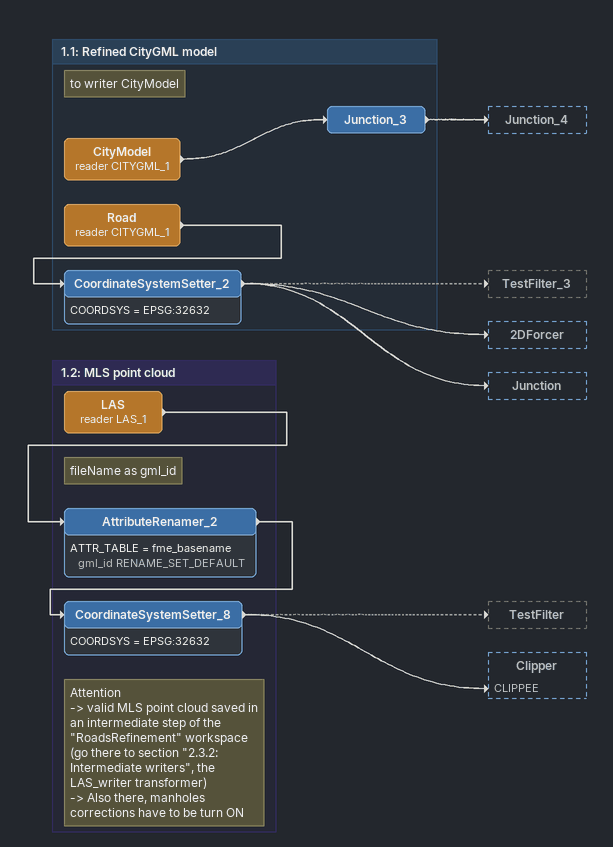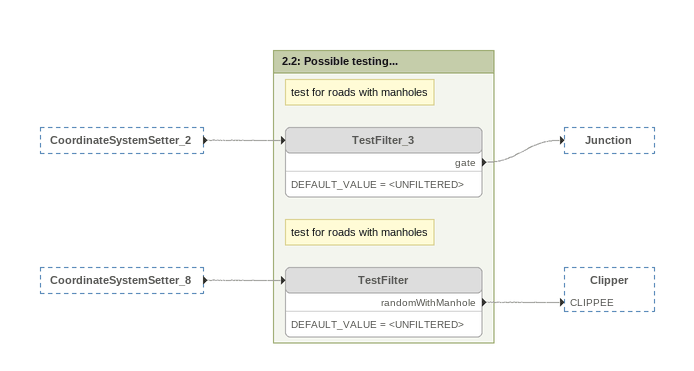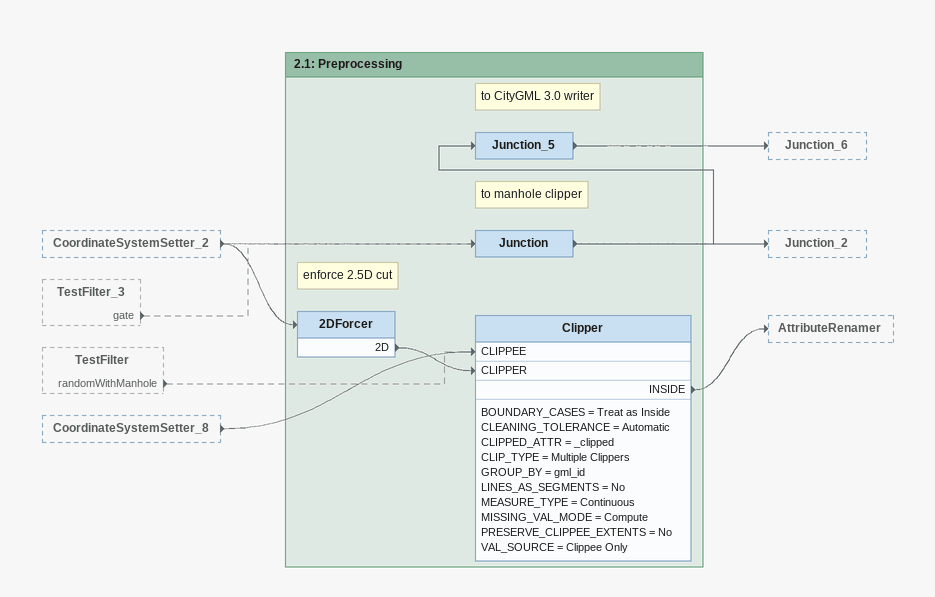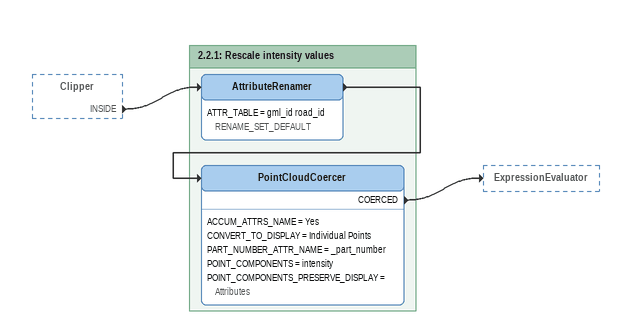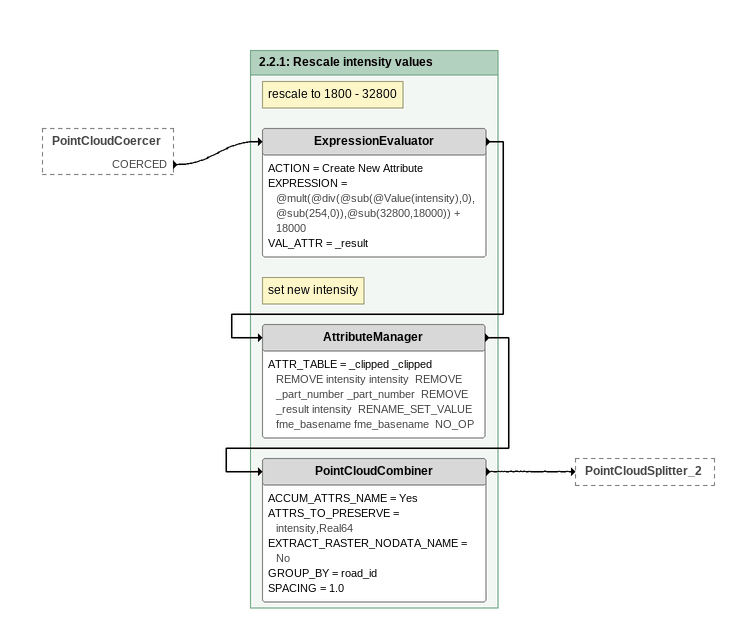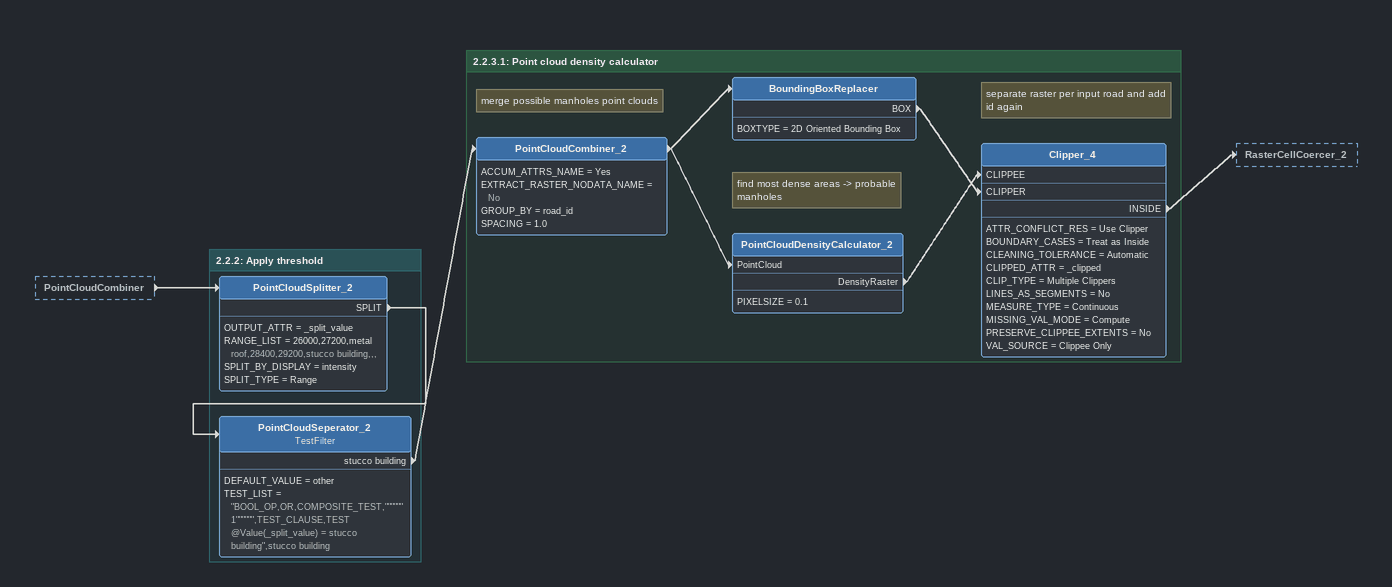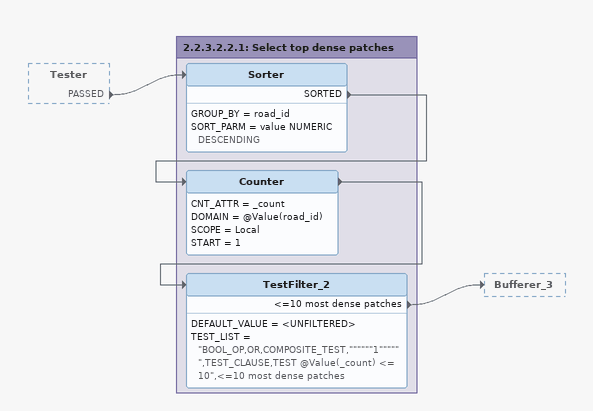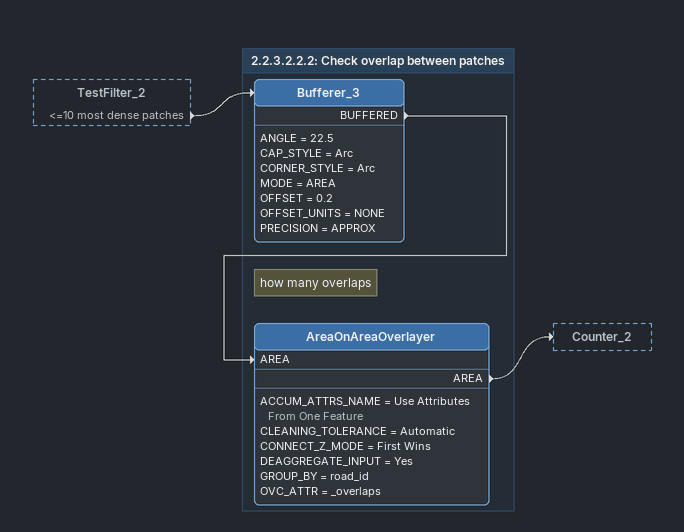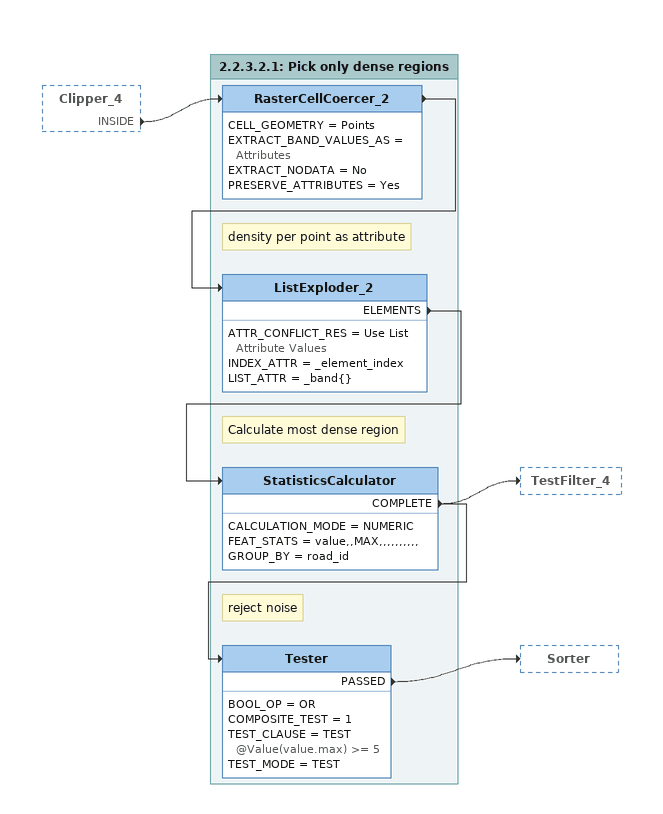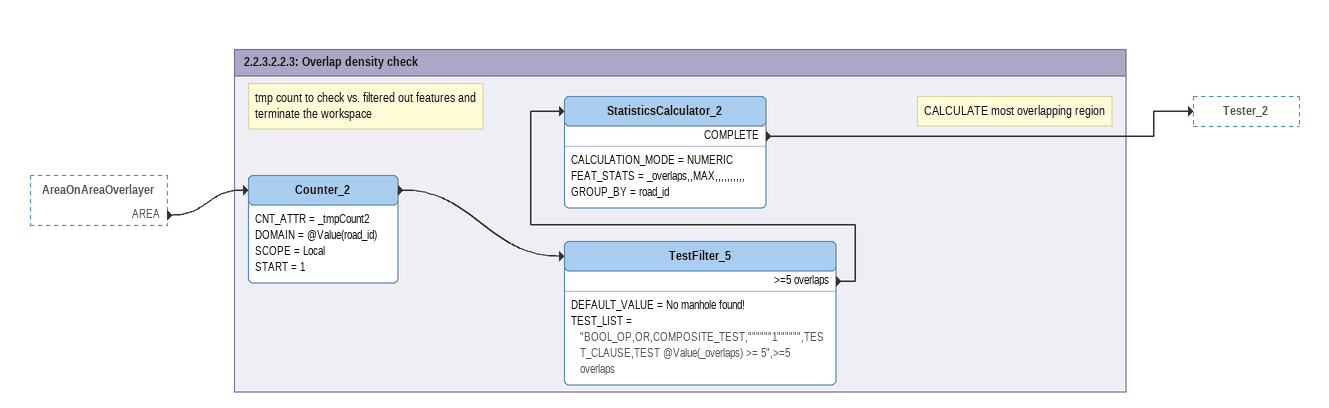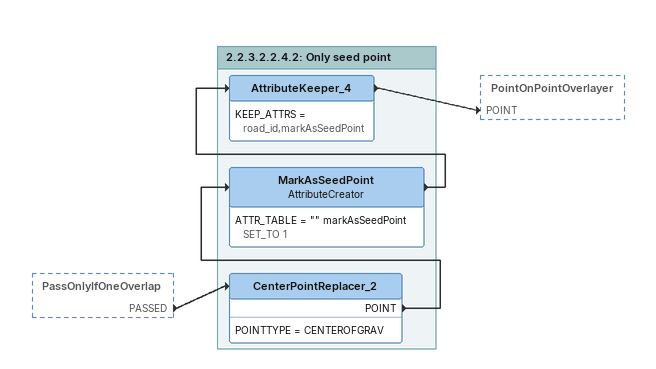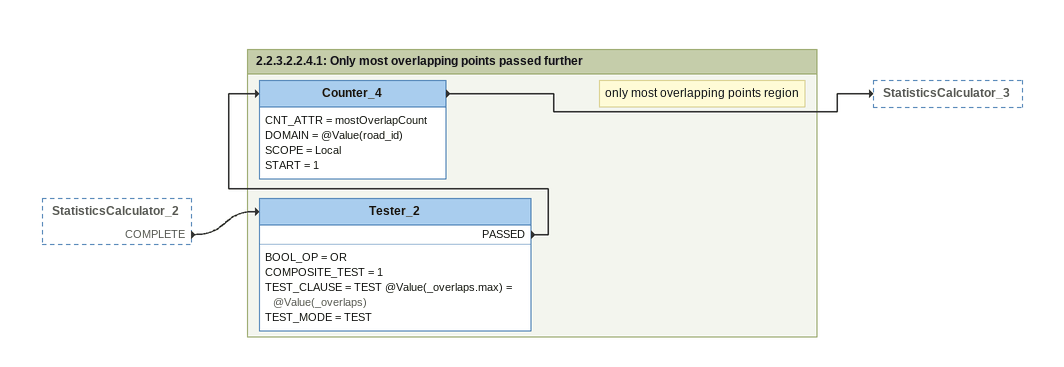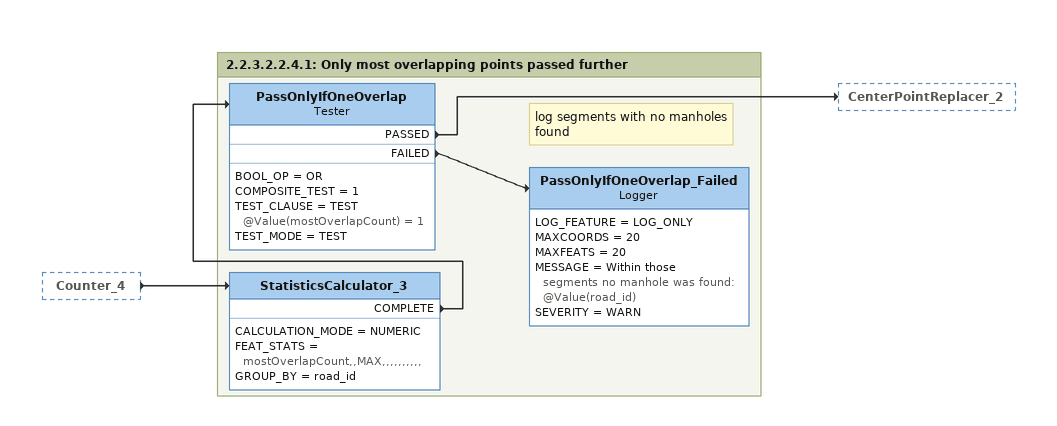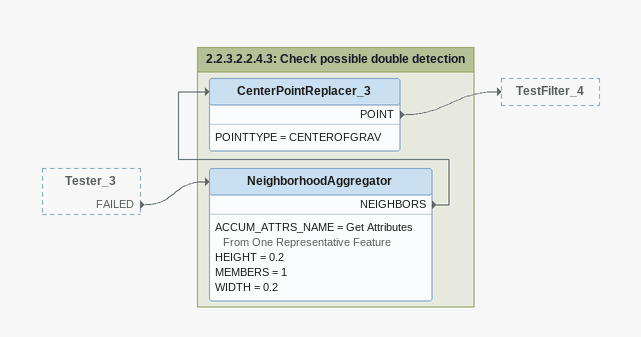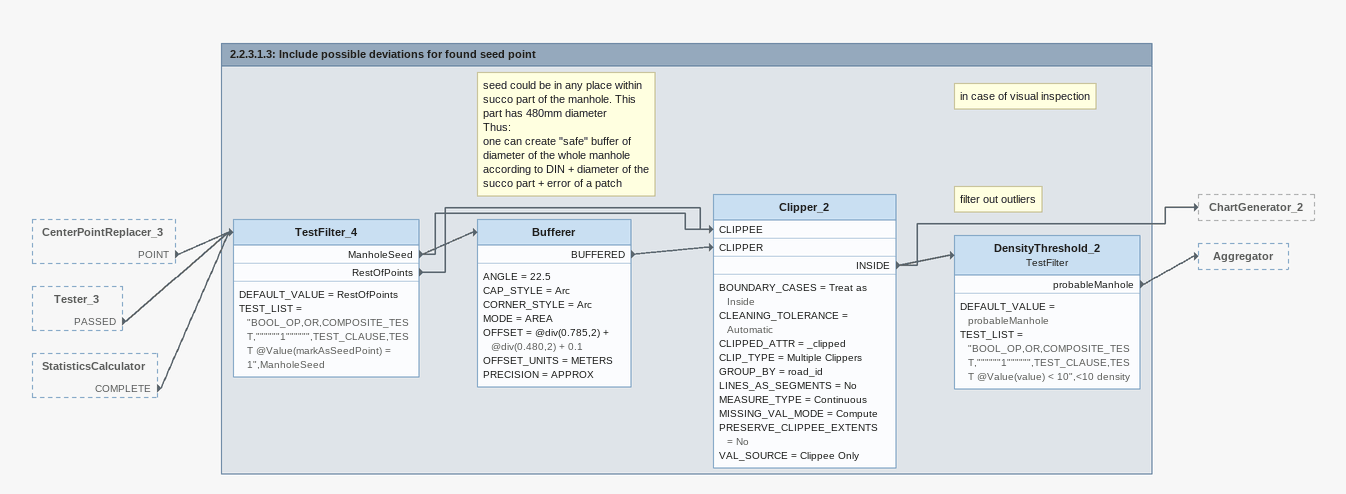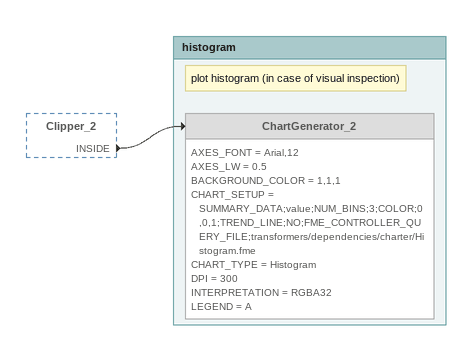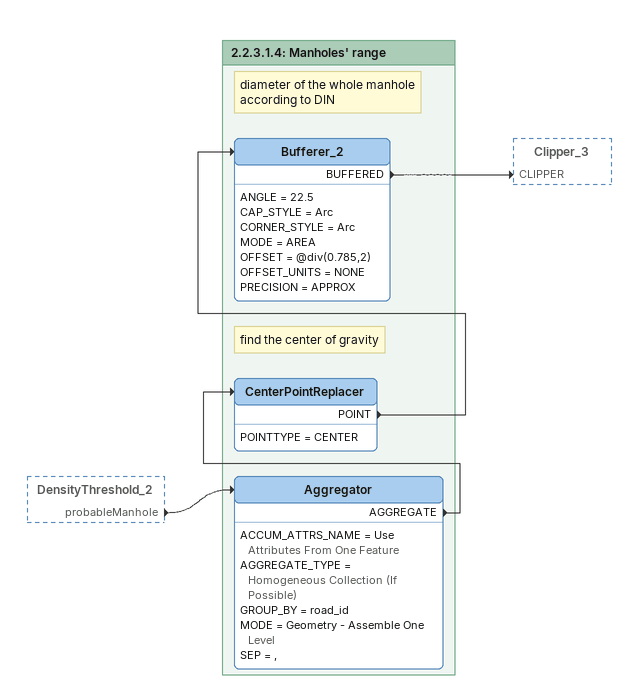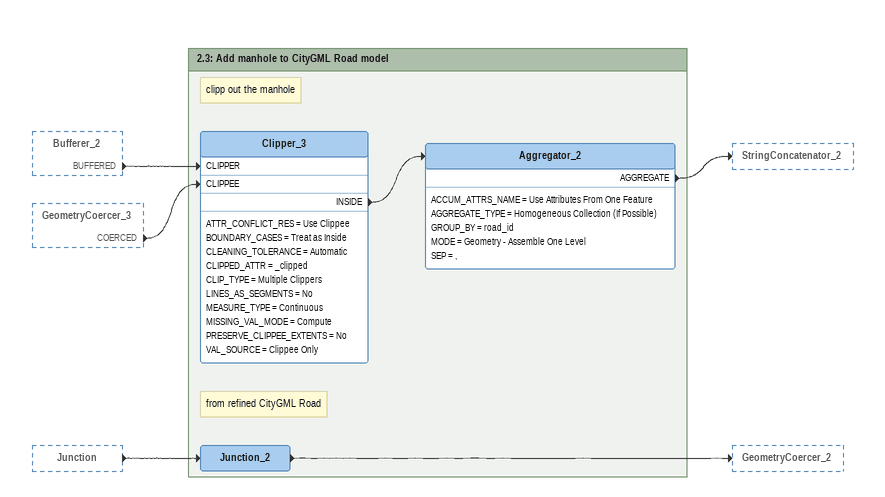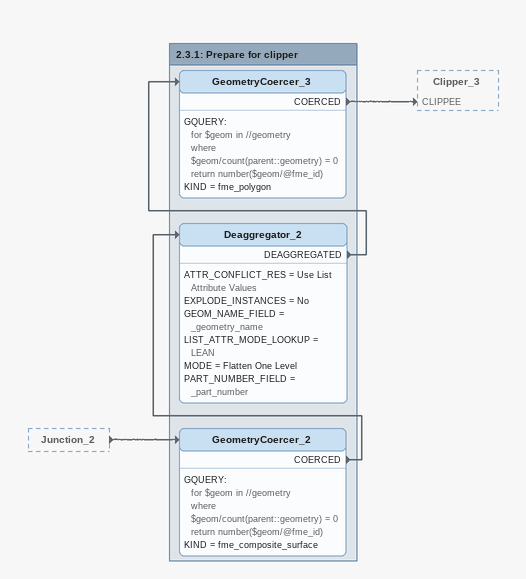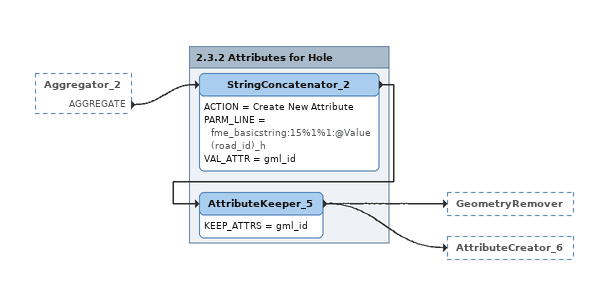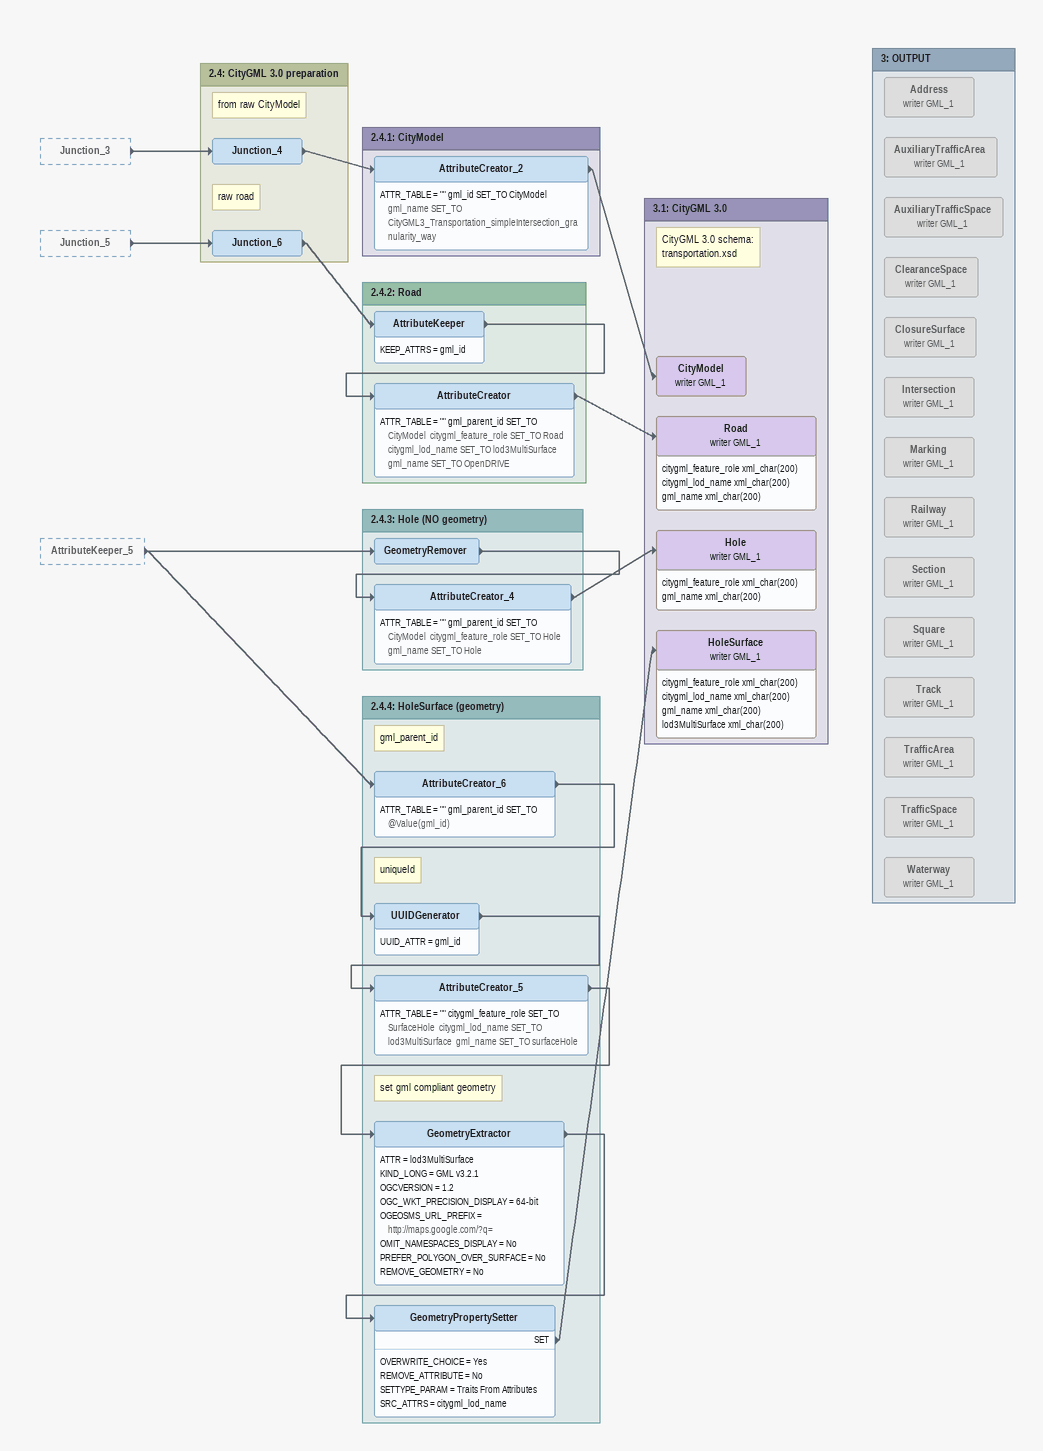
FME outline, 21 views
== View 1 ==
Bookmark: 1.1: Refined CityGML model
CityModel (reader CITYGML_1)
    -> Junction_3
Note: to writer CityModel
Junction_3
    -> Junction_4
Road (reader CITYGML_1)
    -> CoordinateSystemSetter_2
CoordinateSystemSetter_2
    COORDSYS = EPSG:32632
    -> TestFilter_3 [off]
    -> 2DForcer
    -> Junction

Bookmark: 1.2: MLS point cloud
LAS (reader LAS_1)
    -> AttributeRenamer_2
Note: fileName as gml_id
AttributeRenamer_2
    ATTR_TABLE = fme_basename gml_id RENAME_SET_DEFAULT
    -> CoordinateSystemSetter_8
Note: Attention / -> valid MLS point cloud saved in an intermediate step of the "RoadsRefinement" workspace (go there to section "2.3.2: Intermediate writers", the LAS_writer transformer) / -> Also there, manholes corrections have to be turn ON
CoordinateSystemSetter_8
    COORDSYS = EPSG:32632
    -> TestFilter [off]
    -> Clipper [CLIPPEE]

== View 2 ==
CoordinateSystemSetter_2 [outside]
    -> TestFilter_3 [off]
CoordinateSystemSetter_8 [outside]
    -> TestFilter [off]

Bookmark: 2.2: Possible testing...
Note: test for roads with manholes
TestFilter_3 [off]
    DEFAULT_VALUE = <UNFILTERED>
    gate -> Junction [off]
Note: test for roads with manholes
TestFilter [off]
    DEFAULT_VALUE = <UNFILTERED>
    randomWithManhole -> Clipper [CLIPPEE] [off]

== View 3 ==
CoordinateSystemSetter_2 [outside]
    -> 2DForcer
    -> Junction
TestFilter_3 [outside]
    gate -> Junction [off]
TestFilter [outside]
    randomWithManhole -> Clipper [CLIPPEE] [off]
CoordinateSystemSetter_8 [outside]
    -> Clipper [CLIPPEE]

Bookmark: 2.1: Preprocessing
Note: enforce 2.5D cut
2DForcer
    2D -> Clipper [CLIPPER]
Note: to manhole clipper
Junction
    -> Junction_2
    -> Junction_5
Note: to CityGML 3.0 writer
Junction_5
    -> Junction_6
Clipper
    BOUNDARY_CASES = Treat as Inside
    CLEANING_TOLERANCE = Automatic
    CLIPPED_ATTR = _clipped
    CLIP_TYPE = Multiple Clippers
    GROUP_BY = gml_id
    LINES_AS_SEGMENTS = No
    MEASURE_TYPE = Continuous
    MISSING_VAL_MODE = Compute
    PRESERVE_CLIPPEE_EXTENTS = No
    VAL_SOURCE = Clippee Only
    INSIDE -> AttributeRenamer

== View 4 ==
Clipper [outside]
    INSIDE -> AttributeRenamer

Bookmark: 2.2.1: Rescale intensity values
AttributeRenamer
    ATTR_TABLE = gml_id road_id RENAME_SET_DEFAULT
    -> PointCloudCoercer
PointCloudCoercer
    ACCUM_ATTRS_NAME = Yes
    CONVERT_TO_DISPLAY = Individual Points
    PART_NUMBER_ATTR_NAME = _part_number
    POINT_COMPONENTS = intensity
    POINT_COMPONENTS_PRESERVE_DISPLAY = Attributes
    COERCED -> ExpressionEvaluator

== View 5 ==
PointCloudCoercer [outside]
    COERCED -> ExpressionEvaluator

Bookmark: 2.2.1: Rescale intensity values
Note: rescale to 1800 - 32800
ExpressionEvaluator
    ACTION = Create New Attribute
    EXPRESSION = @mult(@div(@sub(@Value(intensity),0), @sub(254,0)),@sub(32800,18000)) + 18000
    VAL_ATTR = _result
    -> AttributeManager
Note: set new intensity
AttributeManager
    ATTR_TABLE = _clipped _clipped  REMOVE intensity intensity  REMOVE _part_number _part_number  REMOVE _result intensity  RENAME_SET_VALUE fme_basename fme_basename  NO_OP
    -> PointCloudCombiner
PointCloudCombiner
    ACCUM_ATTRS_NAME = Yes
    ATTRS_TO_PRESERVE = intensity,Real64
    EXTRACT_RASTER_NODATA_NAME = No
    GROUP_BY = road_id
    SPACING = 1.0
    -> PointCloudSplitter_2

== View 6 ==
PointCloudCombiner [outside]
    -> PointCloudSplitter_2

Bookmark: 2.2.2: Apply threshold
PointCloudSplitter_2
    OUTPUT_ATTR = _split_value
    RANGE_LIST = 26000,27200,metal roof,28400,29200,stucco building,,,
    SPLIT_BY_DISPLAY = intensity
    SPLIT_TYPE = Range
    SPLIT -> PointCloudSeperator_2
PointCloudSeperator_2: TestFilter
    DEFAULT_VALUE = other
    TEST_LIST = "BOOL_OP,OR,COMPOSITE_TEST,""""""1"""""",TEST_CLAUSE,TEST @Value(_split_value) = stucco building",stucco building
    stucco building -> PointCloudCombiner_2

Bookmark: 2.2.3.1: Point cloud density calculator
Note: merge possible manholes point clouds
PointCloudCombiner_2
    ACCUM_ATTRS_NAME = Yes
    EXTRACT_RASTER_NODATA_NAME = No
    GROUP_BY = road_id
    SPACING = 1.0
    -> PointCloudDensityCalculator_2 [PointCloud]
    -> BoundingBoxReplacer
BoundingBoxReplacer
    BOXTYPE = 2D Oriented Bounding Box
    BOX -> Clipper_4 [CLIPPER]
Note: find most dense areas -> probable manholes
PointCloudDensityCalculator_2
    PIXELSIZE = 0.1
    DensityRaster -> Clipper_4 [CLIPPEE]
Note: separate raster per input road and add id again
Clipper_4
    ATTR_CONFLICT_RES = Use Clipper
    BOUNDARY_CASES = Treat as Inside
    CLEANING_TOLERANCE = Automatic
    CLIPPED_ATTR = _clipped
    CLIP_TYPE = Multiple Clippers
    LINES_AS_SEGMENTS = No
    MEASURE_TYPE = Continuous
    MISSING_VAL_MODE = Compute
    PRESERVE_CLIPPEE_EXTENTS = No
    VAL_SOURCE = Clippee Only
    INSIDE -> RasterCellCoercer_2

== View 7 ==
Tester [outside]
    PASSED -> Sorter

Bookmark: 2.2.3.2.2.1: Select top dense patches
Sorter
    GROUP_BY = road_id
    SORT_PARM = value NUMERIC DESCENDING
    SORTED -> Counter
Counter
    CNT_ATTR = _count
    DOMAIN = @Value(road_id)
    SCOPE = Local
    START = 1
    -> TestFilter_2
TestFilter_2
    DEFAULT_VALUE = <UNFILTERED>
    TEST_LIST = "BOOL_OP,OR,COMPOSITE_TEST,""""""1"""""",TEST_CLAUSE,TEST @Value(_count) <= 10",<=10 most dense patches
    <=10 most dense patches -> Bufferer_3

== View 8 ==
TestFilter_2 [outside]
    <=10 most dense patches -> Bufferer_3

Bookmark: 2.2.3.2.2.2: Check overlap between patches
Bufferer_3
    ANGLE = 22.5
    CAP_STYLE = Arc
    CORNER_STYLE = Arc
    MODE = AREA
    OFFSET = 0.2
    OFFSET_UNITS = NONE
    PRECISION = APPROX
    BUFFERED -> AreaOnAreaOverlayer [AREA]
Note: how many overlaps
AreaOnAreaOverlayer
    ACCUM_ATTRS_NAME = Use Attributes From One Feature
    CLEANING_TOLERANCE = Automatic
    CONNECT_Z_MODE = First Wins
    DEAGGREGATE_INPUT = Yes
    GROUP_BY = road_id
    OVC_ATTR = _overlaps
    AREA -> Counter_2

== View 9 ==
Clipper_4 [outside]
    INSIDE -> RasterCellCoercer_2

Bookmark: 2.2.3.2.1: Pick only dense regions
RasterCellCoercer_2
    CELL_GEOMETRY = Points
    EXTRACT_BAND_VALUES_AS = Attributes
    EXTRACT_NODATA = No
    PRESERVE_ATTRIBUTES = Yes
    -> ListExploder_2
Note: density per point as attribute
ListExploder_2
    ATTR_CONFLICT_RES = Use List Attribute Values
    INDEX_ATTR = _element_index
    LIST_ATTR = _band{}
    ELEMENTS -> StatisticsCalculator
Note: Calculate most dense region
StatisticsCalculator
    CALCULATION_MODE = NUMERIC
    FEAT_STATS = value,,MAX,,,,,,,,,,
    GROUP_BY = road_id
    COMPLETE -> TestFilter_4
    COMPLETE -> Tester
Note: reject noise
Tester
    BOOL_OP = OR
    COMPOSITE_TEST = 1
    TEST_CLAUSE = TEST @Value(value.max) >= 5
    TEST_MODE = TEST
    PASSED -> Sorter

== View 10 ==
AreaOnAreaOverlayer [outside]
    AREA -> Counter_2

Bookmark: 2.2.3.2.2.3: Overlap density check
Note: tmp count to check vs. filtered out features and terminate the workspace
Counter_2
    CNT_ATTR = _tmpCount2
    DOMAIN = @Value(road_id)
    SCOPE = Local
    START = 1
    -> TestFilter_5
TestFilter_5
    DEFAULT_VALUE = No manhole found!
    TEST_LIST = "BOOL_OP,OR,COMPOSITE_TEST,""""""1"""""",TEST_CLAUSE,TEST @Value(_overlaps) >= 5",>=5 overlaps
    >=5 overlaps -> StatisticsCalculator_2
Note: CALCULATE most overlapping region
StatisticsCalculator_2
    CALCULATION_MODE = NUMERIC
    FEAT_STATS = _overlaps,,MAX,,,,,,,,,,
    GROUP_BY = road_id
    COMPLETE -> Tester_2

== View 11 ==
PassOnlyIfOneOverlap [outside]
    PASSED -> CenterPointReplacer_2

Bookmark: 2.2.3.2.2.4.2: Only seed point
CenterPointReplacer_2
    POINTTYPE = CENTEROFGRAV
    POINT -> MarkAsSeedPoint
MarkAsSeedPoint: AttributeCreator
    ATTR_TABLE = "" markAsSeedPoint SET_TO 1
    -> AttributeKeeper_4
AttributeKeeper_4
    KEEP_ATTRS = road_id,markAsSeedPoint
    -> PointOnPointOverlayer [POINT]

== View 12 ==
StatisticsCalculator_2 [outside]
    COMPLETE -> Tester_2

Bookmark: 2.2.3.2.2.4.1: Only most overlapping points passed further
Note: only most overlapping points region
Tester_2
    BOOL_OP = OR
    COMPOSITE_TEST = 1
    TEST_CLAUSE = TEST @Value(_overlaps.max) = @Value(_overlaps)
    TEST_MODE = TEST
    PASSED -> Counter_4
Counter_4
    CNT_ATTR = mostOverlapCount
    DOMAIN = @Value(road_id)
    SCOPE = Local
    START = 1
    -> StatisticsCalculator_3

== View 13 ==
Counter_4 [outside]
    -> StatisticsCalculator_3

Bookmark: 2.2.3.2.2.4.1: Only most overlapping points passed further
StatisticsCalculator_3
    CALCULATION_MODE = NUMERIC
    FEAT_STATS = mostOverlapCount,,MAX,,,,,,,,,,
    GROUP_BY = road_id
    COMPLETE -> PassOnlyIfOneOverlap
PassOnlyIfOneOverlap: Tester
    BOOL_OP = OR
    COMPOSITE_TEST = 1
    TEST_CLAUSE = TEST @Value(mostOverlapCount) = 1
    TEST_MODE = TEST
    PASSED -> CenterPointReplacer_2
    FAILED -> PassOnlyIfOneOverlap_Failed
Note: log segments with no manholes found
PassOnlyIfOneOverlap_Failed: Logger
    LOG_FEATURE = LOG_ONLY
    MAXCOORDS = 20
    MAXFEATS = 20
    MESSAGE = Within those segments no manhole was found:  @Value(road_id)
    SEVERITY = WARN

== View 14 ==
Tester_3 [outside]
    FAILED -> NeighborhoodAggregator

Bookmark: 2.2.3.2.2.4.3: Check possible double detection
NeighborhoodAggregator
    ACCUM_ATTRS_NAME = Get Attributes From One Representative Feature
    HEIGHT = 0.2
    MEMBERS = 1
    WIDTH = 0.2
    NEIGHBORS -> CenterPointReplacer_3
CenterPointReplacer_3
    POINTTYPE = CENTEROFGRAV
    POINT -> TestFilter_4

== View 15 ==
CenterPointReplacer_3 [outside]
    POINT -> TestFilter_4
Tester_3 [outside]
    PASSED -> TestFilter_4
StatisticsCalculator [outside]
    COMPLETE -> TestFilter_4

Bookmark: 2.2.3.1.3: Include possible deviations for found seed point
TestFilter_4
    DEFAULT_VALUE = RestOfPoints
    TEST_LIST = "BOOL_OP,OR,COMPOSITE_TEST,""""""1"""""",TEST_CLAUSE,TEST @Value(markAsSeedPoint) = 1",ManholeSeed
    ManholeSeed -> Bufferer
    ManholeSeed -> Clipper_2 [CLIPPEE]
    RestOfPoints -> Clipper_2 [CLIPPEE]
Note: seed could be in any place within succo part of the manhole. This part has 480mm diameter / Thus: / one can create "safe" buffer of diameter of the whole manhole according to DIN + diameter of the succo part + error of a patch
Bufferer
    ANGLE = 22.5
    CAP_STYLE = Arc
    CORNER_STYLE = Arc
    MODE = AREA
    OFFSET = @div(0.785,2) + @div(0.480,2) + 0.1
    OFFSET_UNITS = METERS
    PRECISION = APPROX
    BUFFERED -> Clipper_2 [CLIPPER]
Clipper_2
    BOUNDARY_CASES = Treat as Inside
    CLEANING_TOLERANCE = Automatic
    CLIPPED_ATTR = _clipped
    CLIP_TYPE = Multiple Clippers
    GROUP_BY = road_id
    LINES_AS_SEGMENTS = No
    MEASURE_TYPE = Continuous
    MISSING_VAL_MODE = Compute
    PRESERVE_CLIPPEE_EXTENTS = No
    VAL_SOURCE = Clippee Only
    INSIDE -> ChartGenerator_2
    INSIDE -> DensityThreshold_2
Note: in case of visual inspection
Note: filter out outliers
DensityThreshold_2: TestFilter
    DEFAULT_VALUE = probableManhole
    TEST_LIST = "BOOL_OP,OR,COMPOSITE_TEST,""""""1"""""",TEST_CLAUSE,TEST @Value(value) < 10",<10 density
    probableManhole -> Aggregator

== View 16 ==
Clipper_2 [outside]
    INSIDE -> ChartGenerator_2

Bookmark: histogram
Note: plot histogram (in case of visual inspection)
ChartGenerator_2 [off]
    AXES_FONT = Arial,12
    AXES_LW = 0.5
    BACKGROUND_COLOR = 1,1,1
    CHART_SETUP = SUMMARY_DATA;value;NUM_BINS;3;COLOR;0,0,1;TREND_LINE;NO;FME_CONTROLLER_QUERY_FILE;transformers/dependencies/charter/Histogram.fme
    CHART_TYPE = Histogram
    DPI = 300
    INTERPRETATION = RGBA32
    LEGEND = A

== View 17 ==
DensityThreshold_2 [outside]
    probableManhole -> Aggregator

Bookmark: 2.2.3.1.4: Manholes' range
Aggregator
    ACCUM_ATTRS_NAME = Use Attributes From One Feature
    AGGREGATE_TYPE = Homogeneous Collection (If Possible)
    GROUP_BY = road_id
    MODE = Geometry - Assemble One Level
    SEP = ,
    AGGREGATE -> CenterPointReplacer
Note: find the center of gravity
CenterPointReplacer
    POINTTYPE = CENTER
    POINT -> Bufferer_2
Note: diameter of the whole manhole according to DIN
Bufferer_2
    ANGLE = 22.5
    CAP_STYLE = Arc
    CORNER_STYLE = Arc
    MODE = AREA
    OFFSET = @div(0.785,2)
    OFFSET_UNITS = NONE
    PRECISION = APPROX
    BUFFERED -> Clipper_3 [CLIPPER]

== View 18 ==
Bufferer_2 [outside]
    BUFFERED -> Clipper_3 [CLIPPER]
GeometryCoercer_3 [outside]
    COERCED -> Clipper_3 [CLIPPEE]
Junction [outside]
    -> Junction_2

Bookmark: 2.3: Add manhole to CityGML Road model
Note: from refined CityGML Road
Junction_2
    -> GeometryCoercer_2
Note: clipp out the manhole
Clipper_3
    ATTR_CONFLICT_RES = Use Clippee
    BOUNDARY_CASES = Treat as Inside
    CLEANING_TOLERANCE = Automatic
    CLIPPED_ATTR = _clipped
    CLIP_TYPE = Multiple Clippers
    LINES_AS_SEGMENTS = No
    MEASURE_TYPE = Continuous
    MISSING_VAL_MODE = Compute
    PRESERVE_CLIPPEE_EXTENTS = No
    VAL_SOURCE = Clippee Only
    INSIDE -> Aggregator_2
Aggregator_2
    ACCUM_ATTRS_NAME = Use Attributes From One Feature
    AGGREGATE_TYPE = Homogeneous Collection (If Possible)
    GROUP_BY = road_id
    MODE = Geometry - Assemble One Level
    SEP = ,
    AGGREGATE -> StringConcatenator_2

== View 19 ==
Junction_2 [outside]
    -> GeometryCoercer_2

Bookmark: 2.3.1: Prepare for clipper
GeometryCoercer_2
    GQUERY:
      for $geom in //geometry
      where $geom/count(parent::geometry) = 0
      return number($geom/@fme_id)
    KIND = fme_composite_surface
    COERCED -> Deaggregator_2
Deaggregator_2
    ATTR_CONFLICT_RES = Use List Attribute Values
    EXPLODE_INSTANCES = No
    GEOM_NAME_FIELD = _geometry_name
    LIST_ATTR_MODE_LOOKUP = LEAN
    MODE = Flatten One Level
    PART_NUMBER_FIELD = _part_number
    DEAGGREGATED -> GeometryCoercer_3
GeometryCoercer_3
    GQUERY:
      for $geom in //geometry
      where $geom/count(parent::geometry) = 0
      return number($geom/@fme_id)
    KIND = fme_polygon
    COERCED -> Clipper_3 [CLIPPEE]

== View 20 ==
Aggregator_2 [outside]
    AGGREGATE -> StringConcatenator_2

Bookmark: 2.3.2 Attributes for Hole
StringConcatenator_2
    ACTION = Create New Attribute
    PARM_LINE = fme_basicstring:15%1%1:@Value(road_id)_h
    VAL_ATTR = gml_id
    -> AttributeKeeper_5
AttributeKeeper_5
    KEEP_ATTRS = gml_id
    -> GeometryRemover
    -> AttributeCreator_6

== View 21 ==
Junction_3 [outside]
    -> Junction_4
Junction_5 [outside]
    -> Junction_6
AttributeKeeper_5 [outside]
    -> GeometryRemover
    -> AttributeCreator_6

Bookmark: 2.4: CityGML 3.0 preparation
Note: from raw CityModel
Junction_4
    -> AttributeCreator_2
Note: raw road
Junction_6
    -> AttributeKeeper

Bookmark: 2.4.1: CityModel
AttributeCreator_2
    ATTR_TABLE = "" gml_id SET_TO CityModel  gml_name SET_TO CityGML3_Transportation_simpleIntersection_granularity_way
    -> CityModel (writer GML_1)

Bookmark: 3.1: CityGML 3.0
Note: CityGML 3.0 schema: / transportation.xsd
CityModel (writer GML_1)
Road (writer GML_1)
    attributes: citygml_feature_role xml_char(200), citygml_lod_name xml_char(200), gml_name xml_char(200)
Hole (writer GML_1)
    attributes: citygml_feature_role xml_char(200), gml_name xml_char(200)
HoleSurface (writer GML_1)
    attributes: citygml_feature_role xml_char(200), citygml_lod_name xml_char(200), gml_name xml_char(200), lod3MultiSurface xml_char(200)

Bookmark: 2.4.2: Road
AttributeKeeper
    KEEP_ATTRS = gml_id
    -> AttributeCreator
AttributeCreator
    ATTR_TABLE = "" gml_parent_id SET_TO CityModel  citygml_feature_role SET_TO Road  citygml_lod_name SET_TO lod3MultiSurface  gml_name SET_TO OpenDRIVE
    -> Road (writer GML_1)

Bookmark: 2.4.3: Hole (NO geometry)
GeometryRemover
    -> AttributeCreator_4
AttributeCreator_4
    ATTR_TABLE = "" gml_parent_id SET_TO CityModel  citygml_feature_role SET_TO Hole  gml_name SET_TO Hole
    -> Hole (writer GML_1)

Bookmark: 2.4.4: HoleSurface (geometry)
Note: gml_parent_id
AttributeCreator_6
    ATTR_TABLE = "" gml_parent_id SET_TO @Value(gml_id)
    -> UUIDGenerator
Note: uniqueId
UUIDGenerator
    UUID_ATTR = gml_id
    -> AttributeCreator_5
AttributeCreator_5
    ATTR_TABLE = "" citygml_feature_role SET_TO SurfaceHole  citygml_lod_name SET_TO lod3MultiSurface  gml_name SET_TO surfaceHole
    -> GeometryExtractor
Note: set gml compliant geometry
GeometryExtractor
    ATTR = lod3MultiSurface
    KIND_LONG = GML v3.2.1
    OGCVERSION = 1.2
    OGC_WKT_PRECISION_DISPLAY = 64-bit
    OGEOSMS_URL_PREFIX = http://maps.google.com/?q=
    OMIT_NAMESPACES_DISPLAY = No
    PREFER_POLYGON_OVER_SURFACE = No
    REMOVE_GEOMETRY = No
    -> GeometryPropertySetter
GeometryPropertySetter
    OVERWRITE_CHOICE = Yes
    REMOVE_ATTRIBUTE = No
    SETTYPE_PARAM = Traits From Attributes
    SRC_ATTRS = citygml_lod_name
    SET -> HoleSurface (writer GML_1)

Bookmark: 3: OUTPUT
Address (writer GML_1) [off]
AuxiliaryTrafficArea (writer GML_1) [off]
AuxiliaryTrafficSpace (writer GML_1) [off]
ClearanceSpace (writer GML_1) [off]
ClosureSurface (writer GML_1) [off]
Intersection (writer GML_1) [off]
Marking (writer GML_1) [off]
Railway (writer GML_1) [off]
Section (writer GML_1) [off]
Square (writer GML_1) [off]
Track (writer GML_1) [off]
TrafficArea (writer GML_1) [off]
TrafficSpace (writer GML_1) [off]
Waterway (writer GML_1) [off]
